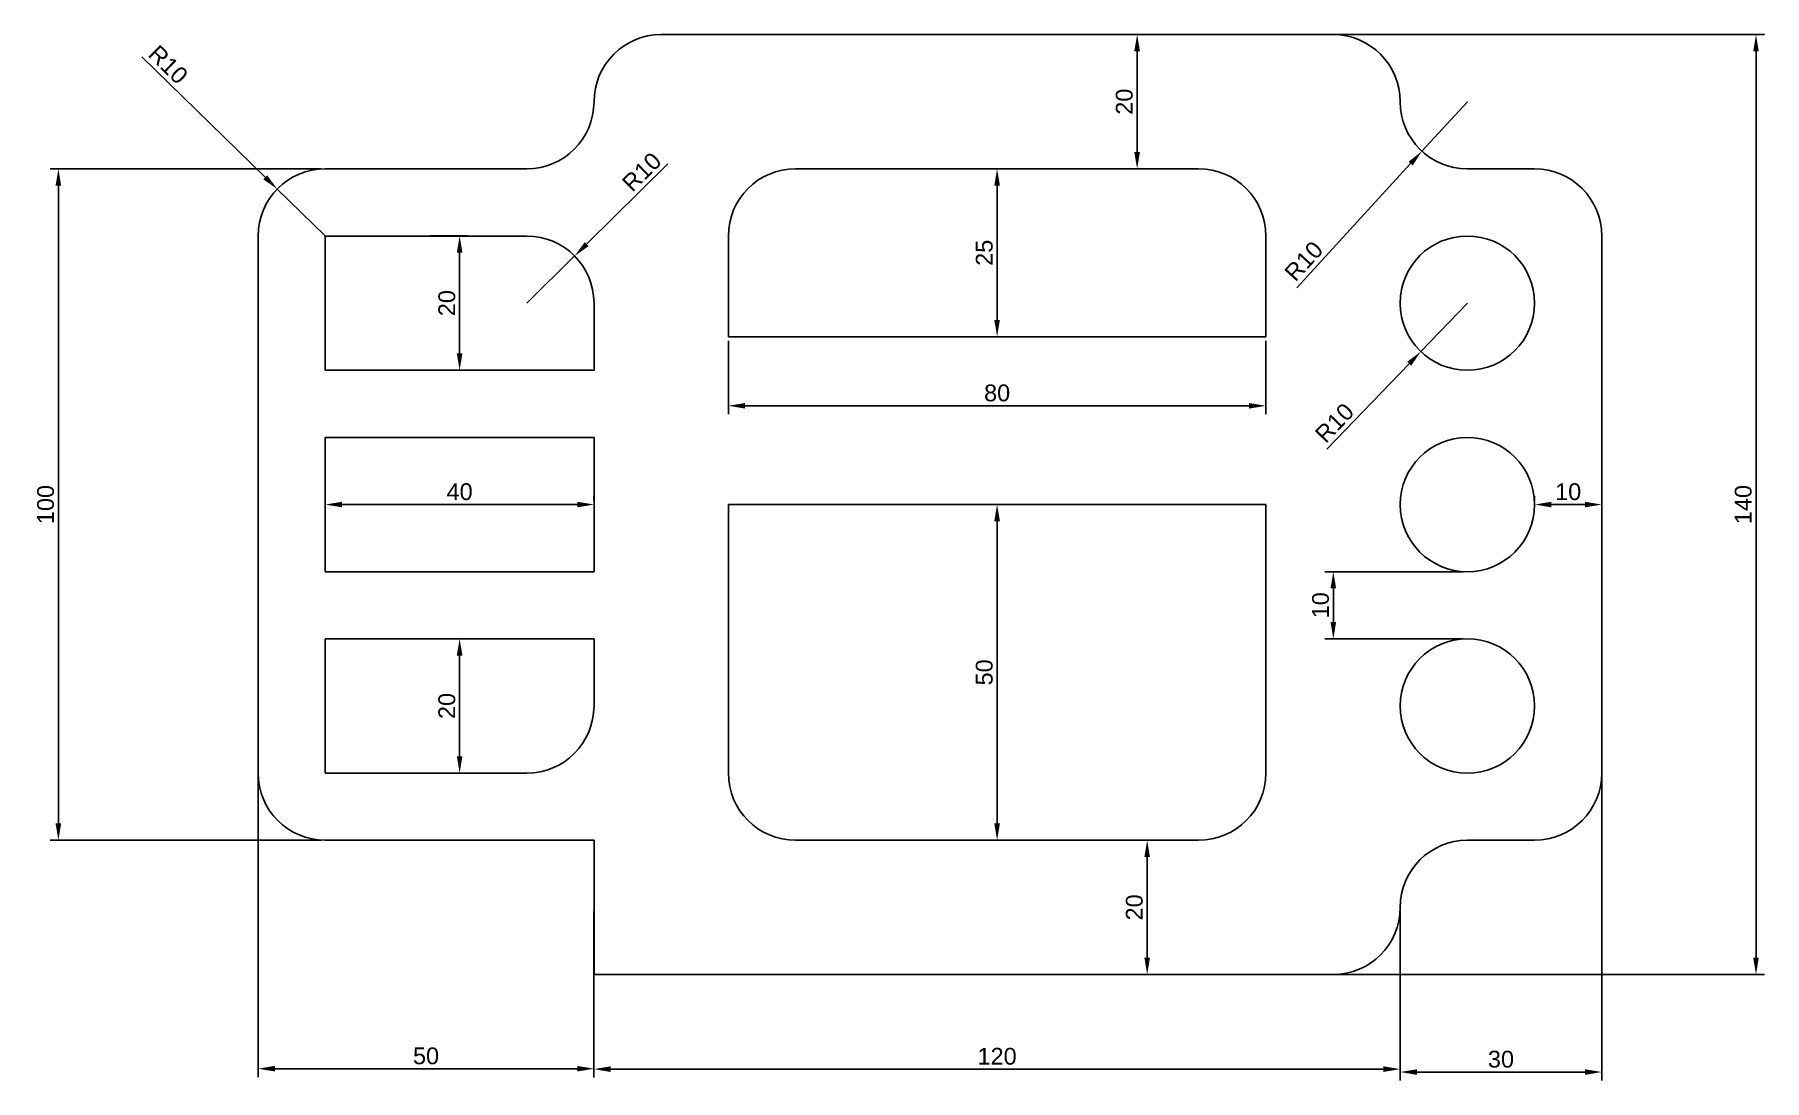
# Model space of a CAD drawing. Header units: millimetres. Extents: x 1717 to 3871, y 685 to 1491.
# Drawn here: x 1717.1 to 1974.6, y 684.7 to 840.4 of the extents above; entities outside this region: 1.
import ezdxf

# ---------------------------------------------------------------- set-up
doc = ezdxf.new("R2010")
doc.units = ezdxf.units.MM
doc.layers.add('dim', color=92, linetype='Continuous')
doc.styles.get("Standard").update_dxf_attribs({"font": 'arial.ttf'})
doc.dimstyles.new('ISO-25', dxfattribs={"dimtxt": 2.5, "dimasz": 2.5, "dimexe": 1.25, "dimexo": 0.625, "dimtad": 1, "dimtxsty": 'Standard', "dimcen": 2.5, "dimadec": 0, "dimazin": 0, "dimtfac": 1, "dimtmove": 0, "dimatfit": 3, "dimfxl": 1, "dimarcsym": 0})

# ---------------------------------------------------------------- blocks, each defined once
blk = doc.blocks.new('*D1')
at = {"layer": 'Defpoints', "color": 0, "transparency": 16777216}
for p in [(1800.38, 710.44), (1920.38, 710.44), (1920.38, 686.35)]:
    blk.add_point(p, dxfattribs=at)
at = {"layer": 'dim', "color": 0, "lineweight": -2, "transparency": 16777216}
for p, q in [((1800.38, 709.81), (1800.38, 685.1)), ((1920.38, 709.81), (1920.38, 685.1)), ((1802.88, 686.35), (1917.88, 686.35))]:
    blk.add_line(p, q, dxfattribs=at)
at = {"layer": 'dim', "color": 0, "transparency": 16777216}
for points in [[(1802.88, 686.77), (1802.88, 685.93), (1800.38, 686.35)], [(1917.88, 686.77), (1917.88, 685.93), (1920.38, 686.35)]]:
    blk.add_solid(points, dxfattribs=at)
at = {"layer": 'dim', "color": 0, "transparency": 16777216, "insert": (1860.38, 688.25), "char_height": 2.5, "attachment_point": 5}
blk.add_mtext('120', dxfattribs=at)
blk = doc.blocks.new('*D2')
at = {"layer": 'Defpoints', "color": 0, "transparency": 16777216}
for p in [(1760.38, 820.44), (1720.66, 720.44), (1760.38, 720.44)]:
    blk.add_point(p, dxfattribs=at)
at = {"layer": 'dim', "color": 0, "lineweight": -2, "transparency": 16777216}
for p, q in [((1759.76, 820.44), (1719.41, 820.44)), ((1720.66, 817.94), (1720.66, 722.94)), ((1759.76, 720.44), (1719.41, 720.44))]:
    blk.add_line(p, q, dxfattribs=at)
at = {"layer": 'dim', "color": 0, "transparency": 16777216}
for points in [[(1720.24, 817.94), (1721.07, 817.94), (1720.66, 820.44)], [(1720.24, 722.94), (1721.07, 722.94), (1720.66, 720.44)]]:
    blk.add_solid(points, dxfattribs=at)
at = {"layer": 'dim', "color": 0, "transparency": 16777216, "insert": (1718.76, 770.44), "char_height": 2.5, "attachment_point": 5, "rotation": 90}
blk.add_mtext('100', dxfattribs=at)
blk = doc.blocks.new('*D3')
at = {"layer": 'Defpoints', "color": 0, "transparency": 16777216}
for p in [(1881.22, 840.44), (1881.71, 840.44), (1881.71, 820.44)]:
    blk.add_point(p, dxfattribs=at)
at = {"layer": 'dim', "color": 0, "lineweight": -2, "transparency": 16777216}
for p, q in [((1881.09, 840.44), (1879.97, 840.44)), ((1881.22, 822.94), (1881.22, 837.94)), ((1881.09, 820.44), (1879.97, 820.44))]:
    blk.add_line(p, q, dxfattribs=at)
at = {"layer": 'dim', "color": 0, "transparency": 16777216}
for points in [[(1880.8, 837.94), (1881.64, 837.94), (1881.22, 840.44)], [(1880.8, 822.94), (1881.64, 822.94), (1881.22, 820.44)]]:
    blk.add_solid(points, dxfattribs=at)
at = {"layer": 'dim', "color": 0, "transparency": 16777216, "insert": (1879.32, 830.44), "char_height": 2.5, "attachment_point": 5, "rotation": 90}
blk.add_mtext('20', dxfattribs=at)
blk = doc.blocks.new('*D4')
at = {"layer": 'Defpoints', "color": 0, "transparency": 16777216}
for p in [(1860.38, 820.44), (1860.38, 795.44), (1860.38, 795.44)]:
    blk.add_point(p, dxfattribs=at)
at = {"layer": 'dim', "color": 0, "lineweight": -2, "transparency": 16777216}
for p, q in [((1861.01, 820.44), (1861.63, 820.44)), ((1860.38, 817.94), (1860.38, 797.94)), ((1861.01, 795.44), (1861.63, 795.44))]:
    blk.add_line(p, q, dxfattribs=at)
at = {"layer": 'dim', "color": 0, "transparency": 16777216}
for points in [[(1859.96, 817.94), (1860.8, 817.94), (1860.38, 820.44)], [(1859.96, 797.94), (1860.8, 797.94), (1860.38, 795.44)]]:
    blk.add_solid(points, dxfattribs=at)
at = {"layer": 'dim', "color": 0, "transparency": 16777216, "insert": (1858.48, 807.94), "char_height": 2.5, "attachment_point": 5, "rotation": 90}
blk.add_mtext('25', dxfattribs=at)
blk = doc.blocks.new('*D5')
at = {"layer": 'Defpoints', "color": 0, "transparency": 16777216}
for p in [(1820.38, 795.44), (1900.38, 795.44), (1900.38, 785.15)]:
    blk.add_point(p, dxfattribs=at)
at = {"layer": 'dim', "color": 0, "lineweight": -2, "transparency": 16777216}
for p, q in [((1820.38, 794.81), (1820.38, 783.9)), ((1900.38, 794.81), (1900.38, 783.9)), ((1822.88, 785.15), (1897.88, 785.15))]:
    blk.add_line(p, q, dxfattribs=at)
at = {"layer": 'dim', "color": 0, "transparency": 16777216}
for points in [[(1822.88, 785.56), (1822.88, 784.73), (1820.38, 785.15)], [(1897.88, 785.56), (1897.88, 784.73), (1900.38, 785.15)]]:
    blk.add_solid(points, dxfattribs=at)
at = {"layer": 'dim', "color": 0, "transparency": 16777216, "insert": (1860.38, 787.05), "char_height": 2.5, "attachment_point": 5}
blk.add_mtext('80', dxfattribs=at)
blk = doc.blocks.new('*D6')
at = {"layer": 'Defpoints', "color": 0, "transparency": 16777216}
for p in [(1860.38, 770.44), (1860.38, 720.44), (1860.38, 720.44)]:
    blk.add_point(p, dxfattribs=at)
at = {"layer": 'dim', "color": 0, "lineweight": -2, "transparency": 16777216}
for p, q in [((1861.01, 770.44), (1861.63, 770.44)), ((1860.38, 767.94), (1860.38, 722.94)), ((1861.01, 720.44), (1861.63, 720.44))]:
    blk.add_line(p, q, dxfattribs=at)
at = {"layer": 'dim', "color": 0, "transparency": 16777216}
for points in [[(1859.96, 767.94), (1860.8, 767.94), (1860.38, 770.44)], [(1859.96, 722.94), (1860.8, 722.94), (1860.38, 720.44)]]:
    blk.add_solid(points, dxfattribs=at)
at = {"layer": 'dim', "color": 0, "transparency": 16777216, "insert": (1858.48, 745.44), "char_height": 2.5, "attachment_point": 5, "rotation": 90}
blk.add_mtext('50', dxfattribs=at)
blk = doc.blocks.new('*D7')
at = {"layer": 'Defpoints', "color": 0, "transparency": 16777216}
for p in [(1760.38, 770.44), (1800.38, 770.44), (1800.38, 770.44)]:
    blk.add_point(p, dxfattribs=at)
at = {"layer": 'dim', "color": 0, "lineweight": -2, "transparency": 16777216}
for p, q in [((1760.38, 771.06), (1760.38, 771.69)), ((1762.88, 770.44), (1797.88, 770.44)), ((1800.38, 771.06), (1800.38, 771.69))]:
    blk.add_line(p, q, dxfattribs=at)
at = {"layer": 'dim', "color": 0, "transparency": 16777216}
for points in [[(1762.88, 770.85), (1762.88, 770.02), (1760.38, 770.44)], [(1797.88, 770.85), (1797.88, 770.02), (1800.38, 770.44)]]:
    blk.add_solid(points, dxfattribs=at)
at = {"layer": 'dim', "color": 0, "transparency": 16777216, "insert": (1780.38, 772.34), "char_height": 2.5, "attachment_point": 5}
blk.add_mtext('40', dxfattribs=at)
blk = doc.blocks.new('*D8')
at = {"layer": 'Defpoints', "color": 0, "transparency": 16777216}
for p in [(1775.38, 750.44), (1780.38, 750.44), (1775.38, 730.44)]:
    blk.add_point(p, dxfattribs=at)
at = {"layer": 'dim', "color": 0, "lineweight": -2, "transparency": 16777216}
for p, q in [((1776.01, 750.44), (1781.63, 750.44)), ((1780.38, 732.94), (1780.38, 747.94)), ((1776.01, 730.44), (1781.63, 730.44))]:
    blk.add_line(p, q, dxfattribs=at)
at = {"layer": 'dim', "color": 0, "transparency": 16777216}
for points in [[(1779.96, 747.94), (1780.8, 747.94), (1780.38, 750.44)], [(1779.96, 732.94), (1780.8, 732.94), (1780.38, 730.44)]]:
    blk.add_solid(points, dxfattribs=at)
at = {"layer": 'dim', "color": 0, "transparency": 16777216, "insert": (1778.48, 740.44), "char_height": 2.5, "attachment_point": 5, "rotation": 90}
blk.add_mtext('20', dxfattribs=at)
blk = doc.blocks.new('*D9')
at = {"layer": 'Defpoints', "color": 0, "transparency": 16777216}
for p in [(1775.38, 810.44), (1775.38, 790.44), (1780.38, 790.44)]:
    blk.add_point(p, dxfattribs=at)
at = {"layer": 'dim', "color": 0, "lineweight": -2, "transparency": 16777216}
for p, q in [((1776.01, 810.44), (1781.63, 810.44)), ((1780.38, 807.94), (1780.38, 792.94)), ((1776.01, 790.44), (1781.63, 790.44))]:
    blk.add_line(p, q, dxfattribs=at)
at = {"layer": 'dim', "color": 0, "transparency": 16777216}
for points in [[(1779.96, 807.94), (1780.8, 807.94), (1780.38, 810.44)], [(1779.96, 792.94), (1780.8, 792.94), (1780.38, 790.44)]]:
    blk.add_solid(points, dxfattribs=at)
at = {"layer": 'dim', "color": 0, "transparency": 16777216, "insert": (1778.48, 800.44), "char_height": 2.5, "attachment_point": 5, "rotation": 90}
blk.add_mtext('20', dxfattribs=at)
blk = doc.blocks.new('*D10')
at = {"layer": 'Defpoints', "color": 0, "transparency": 16777216}
for p in [(1920.38, 710.44), (1950.38, 710.44), (1950.38, 685.92)]:
    blk.add_point(p, dxfattribs=at)
at = {"layer": 'dim', "color": 0, "lineweight": -2, "transparency": 16777216}
for p, q in [((1920.38, 709.81), (1920.38, 684.67)), ((1950.38, 709.81), (1950.38, 684.67)), ((1922.88, 685.92), (1947.88, 685.92))]:
    blk.add_line(p, q, dxfattribs=at)
at = {"layer": 'dim', "color": 0, "transparency": 16777216}
for points in [[(1922.88, 686.33), (1922.88, 685.5), (1920.38, 685.92)], [(1947.88, 686.33), (1947.88, 685.5), (1950.38, 685.92)]]:
    blk.add_solid(points, dxfattribs=at)
at = {"layer": 'dim', "color": 0, "transparency": 16777216, "insert": (1935.38, 687.82), "char_height": 2.5, "attachment_point": 5}
blk.add_mtext('30', dxfattribs=at)
blk = doc.blocks.new('*D11')
at = {"layer": 'Defpoints', "color": 0, "transparency": 16777216}
for p in [(1750.38, 700.44), (1800.38, 700.44), (1750.38, 686.41)]:
    blk.add_point(p, dxfattribs=at)
at = {"layer": 'dim', "color": 0, "lineweight": -2, "transparency": 16777216}
for p, q in [((1750.38, 699.81), (1750.38, 685.16)), ((1800.38, 699.81), (1800.38, 685.16)), ((1797.88, 686.41), (1752.88, 686.41))]:
    blk.add_line(p, q, dxfattribs=at)
at = {"layer": 'dim', "color": 0, "transparency": 16777216}
for points in [[(1752.88, 686.83), (1752.88, 686), (1750.38, 686.41)], [(1797.88, 686.83), (1797.88, 686), (1800.38, 686.41)]]:
    blk.add_solid(points, dxfattribs=at)
at = {"layer": 'dim', "color": 0, "transparency": 16777216, "insert": (1775.38, 688.31), "char_height": 2.5, "attachment_point": 5}
blk.add_mtext('50', dxfattribs=at)
blk = doc.blocks.new('*D12')
at = {"layer": 'Defpoints', "color": 0, "transparency": 16777216}
for p in [(1930.38, 800.44), (1923.45, 793.22)]:
    blk.add_point(p, dxfattribs=at)
at = {"layer": 'dim', "color": 0, "lineweight": -2, "transparency": 16777216}
for p, q in [((1930.38, 800.44), (1923.45, 793.22)), ((1909.48, 778.68), (1921.72, 791.42))]:
    blk.add_line(p, q, dxfattribs=at)
at = {"layer": 'dim', "color": 0, "transparency": 16777216}
blk.add_solid([(1921.42, 791.71), (1922.02, 791.13), (1923.45, 793.22)], dxfattribs=at)
at = {"layer": 'dim', "color": 0, "transparency": 16777216, "insert": (1910.61, 782.6), "char_height": 2.5, "attachment_point": 5, "rotation": 46.159}
blk.add_mtext('R10', dxfattribs=at)
blk = doc.blocks.new('*D13')
at = {"layer": 'Defpoints', "color": 0, "transparency": 16777216}
for p in [(1930.38, 830.44), (1923.62, 823.07)]:
    blk.add_point(p, dxfattribs=at)
at = {"layer": 'dim', "color": 0, "lineweight": -2, "transparency": 16777216}
for p, q in [((1930.38, 830.44), (1923.62, 823.07)), ((1904.99, 802.74), (1921.93, 821.22))]:
    blk.add_line(p, q, dxfattribs=at)
at = {"layer": 'dim', "color": 0, "transparency": 16777216}
blk.add_solid([(1921.63, 821.5), (1922.24, 820.94), (1923.62, 823.07)], dxfattribs=at)
at = {"layer": 'dim', "color": 0, "transparency": 16777216, "insert": (1906.03, 806.69), "char_height": 2.5, "attachment_point": 5, "rotation": 47.4861}
blk.add_mtext('R10', dxfattribs=at)
blk = doc.blocks.new('*D14')
at = {"layer": 'Defpoints', "color": 0, "transparency": 16777216}
for p in [(1797.5, 807.46), (1790.38, 800.44)]:
    blk.add_point(p, dxfattribs=at)
at = {"layer": 'dim', "color": 0, "lineweight": -2, "transparency": 16777216}
for p, q in [((1811.39, 821.16), (1799.28, 809.22)), ((1790.38, 800.44), (1797.5, 807.46))]:
    blk.add_line(p, q, dxfattribs=at)
at = {"layer": 'dim', "color": 0, "transparency": 16777216}
blk.add_solid([(1798.99, 809.51), (1799.57, 808.92), (1797.5, 807.46)], dxfattribs=at)
at = {"layer": 'dim', "color": 0, "transparency": 16777216, "insert": (1807.49, 819.98), "char_height": 2.5, "attachment_point": 5, "rotation": 44.6125}
blk.add_mtext('R10', dxfattribs=at)
blk = doc.blocks.new('*D15')
at = {"layer": 'Defpoints', "color": 0, "transparency": 16777216}
for p in [(1753.23, 817.43), (1760.38, 810.44)]:
    blk.add_point(p, dxfattribs=at)
at = {"layer": 'dim', "color": 0, "lineweight": -2, "transparency": 16777216}
for p, q in [((1733.1, 837.12), (1751.44, 819.18)), ((1760.38, 810.44), (1753.23, 817.43))]:
    blk.add_line(p, q, dxfattribs=at)
at = {"layer": 'dim', "color": 0, "transparency": 16777216}
blk.add_solid([(1751.74, 819.47), (1751.15, 818.88), (1753.23, 817.43)], dxfattribs=at)
at = {"layer": 'dim', "color": 0, "transparency": 16777216, "insert": (1737, 835.96), "char_height": 2.5, "attachment_point": 5, "rotation": 315.637}
blk.add_mtext('R10', dxfattribs=at)
blk = doc.blocks.new('*D16')
at = {"layer": 'Defpoints', "color": 0, "transparency": 16777216}
for p in [(1940.38, 770.44), (1950.38, 770.44), (1950.38, 770.44)]:
    blk.add_point(p, dxfattribs=at)
at = {"layer": 'dim', "color": 0, "lineweight": -2, "transparency": 16777216}
for p, q in [((1940.38, 771.06), (1940.38, 771.69)), ((1942.88, 770.44), (1947.88, 770.44)), ((1950.38, 771.06), (1950.38, 771.69))]:
    blk.add_line(p, q, dxfattribs=at)
at = {"layer": 'dim', "color": 0, "transparency": 16777216}
for points in [[(1942.88, 770.85), (1942.88, 770.02), (1940.38, 770.44)], [(1947.88, 770.85), (1947.88, 770.02), (1950.38, 770.44)]]:
    blk.add_solid(points, dxfattribs=at)
at = {"layer": 'dim', "color": 0, "transparency": 16777216, "insert": (1945.38, 772.34), "char_height": 2.5, "attachment_point": 5}
blk.add_mtext('10', dxfattribs=at)
blk = doc.blocks.new('*D17')
at = {"layer": 'Defpoints', "color": 0, "transparency": 16777216}
for p in [(1900.19, 840.44), (1900.19, 700.44), (1973.34, 700.44)]:
    blk.add_point(p, dxfattribs=at)
at = {"layer": 'dim', "color": 0, "lineweight": -2, "transparency": 16777216}
for p, q in [((1900.82, 840.44), (1974.59, 840.44)), ((1973.34, 837.94), (1973.34, 702.94)), ((1900.82, 700.44), (1974.59, 700.44))]:
    blk.add_line(p, q, dxfattribs=at)
at = {"layer": 'dim', "color": 0, "transparency": 16777216}
for points in [[(1972.92, 837.94), (1973.75, 837.94), (1973.34, 840.44)], [(1972.92, 702.94), (1973.75, 702.94), (1973.34, 700.44)]]:
    blk.add_solid(points, dxfattribs=at)
at = {"layer": 'dim', "color": 0, "transparency": 16777216, "insert": (1971.44, 770.44), "char_height": 2.5, "attachment_point": 5, "rotation": 90}
blk.add_mtext('140', dxfattribs=at)
blk = doc.blocks.new('*D18')
at = {"layer": 'Defpoints', "color": 0, "transparency": 16777216}
for p in [(1910.43, 760.44), (1930.38, 760.44), (1930.38, 750.44)]:
    blk.add_point(p, dxfattribs=at)
at = {"layer": 'dim', "color": 0, "lineweight": -2, "transparency": 16777216}
for p, q in [((1929.76, 760.44), (1909.18, 760.44)), ((1910.43, 752.94), (1910.43, 757.94)), ((1929.76, 750.44), (1909.18, 750.44))]:
    blk.add_line(p, q, dxfattribs=at)
at = {"layer": 'dim', "color": 0, "transparency": 16777216}
for points in [[(1910.01, 757.94), (1910.84, 757.94), (1910.43, 760.44)], [(1910.01, 752.94), (1910.84, 752.94), (1910.43, 750.44)]]:
    blk.add_solid(points, dxfattribs=at)
at = {"layer": 'dim', "color": 0, "transparency": 16777216, "insert": (1908.53, 755.44), "char_height": 2.5, "attachment_point": 5, "rotation": 90}
blk.add_mtext('10', dxfattribs=at)
blk = doc.blocks.new('*D19')
at = {"layer": 'Defpoints', "color": 0, "transparency": 16777216}
for p in [(1883.22, 720.44), (1882.72, 700.44), (1883.22, 700.44)]:
    blk.add_point(p, dxfattribs=at)
at = {"layer": 'dim', "color": 0, "lineweight": -2, "transparency": 16777216}
for p, q in [((1882.59, 720.44), (1881.47, 720.44)), ((1882.72, 717.94), (1882.72, 702.94)), ((1882.59, 700.44), (1881.47, 700.44))]:
    blk.add_line(p, q, dxfattribs=at)
at = {"layer": 'dim', "color": 0, "transparency": 16777216}
for points in [[(1882.3, 717.94), (1883.13, 717.94), (1882.72, 720.44)], [(1882.3, 702.94), (1883.13, 702.94), (1882.72, 700.44)]]:
    blk.add_solid(points, dxfattribs=at)
at = {"layer": 'dim', "color": 0, "transparency": 16777216, "insert": (1880.81, 710.44), "char_height": 2.5, "attachment_point": 5, "rotation": 90}
blk.add_mtext('20', dxfattribs=at)

msp = doc.modelspace()

# ---------------------------------------------------------------- linework, layer by layer
for p, q in [((1910.381, 840.436), (1810.381, 840.436)), ((1800.381, 830.436), (1800.381, 830.436)), ((1920.381, 830.436), (1920.381, 830.436)), ((1760.381, 820.436), (1790.381, 820.436)), ((1890.381, 820.436), (1830.381, 820.436)), ((1830.381, 820.436), (1890.381, 820.436)), ((1930.381, 820.436), (1940.381, 820.436)), ((1750.381, 730.436), (1750.381, 810.436)), ((1760.381, 810.436), (1790.381, 810.436)), ((1760.381, 790.436), (1760.381, 810.436)), ((1820.381, 795.436), (1820.381, 810.436)), ((1900.381, 810.436), (1900.381, 795.436)), ((1950.381, 730.436), (1950.381, 810.436)), ((1800.381, 800.436), (1800.381, 790.436)), ((1900.381, 795.436), (1820.381, 795.436)), ((1860.381, 795.436), (1820.381, 795.436)), ((1760.381, 790.436), (1800.381, 790.436)), ((1760.381, 780.436), (1800.381, 780.436)), ((1760.381, 760.436), (1760.381, 780.436)), ((1800.381, 780.436), (1800.381, 760.436)), ((1820.381, 770.436), (1900.381, 770.436)), ((1860.381, 770.436), (1820.381, 770.436)), ((1820.381, 770.436), (1820.381, 730.436)), ((1900.381, 730.436), (1900.381, 770.436)), ((1800.381, 760.436), (1760.381, 760.436)), ((1760.381, 730.436), (1760.381, 750.436)), ((1800.381, 750.436), (1760.381, 750.436)), ((1800.381, 750.436), (1800.381, 740.436)), ((1790.381, 730.436), (1760.381, 730.436)), ((1800.381, 720.436), (1760.381, 720.436)), ((1800.381, 720.436), (1800.381, 700.436)), ((1830.381, 720.436), (1890.381, 720.436)), ((1830.381, 720.436), (1890.381, 720.436)), ((1930.381, 720.436), (1940.381, 720.436)), ((1940.381, 720.436), (1930.381, 720.436)), ((1920.381, 710.436), (1920.381, 710.436)), ((1800.381, 700.436), (1910.381, 700.436))]:
    msp.add_line(p, q)
for centre in [(3860.761, 1480.873), (1930.381, 800.436), (1930.381, 770.436), (1930.381, 740.436)]:
    msp.add_circle(centre, 10)
for centre, start, end in [((1810.381, 830.436), 90, 180), ((1910.381, 830.436), 0, 90), ((1790.381, 830.436), 270, 0), ((1930.381, 830.436), 180, 270), ((1760.381, 810.436), 90, 180), ((1830.381, 810.436), 90, 180), ((1890.381, 810.436), 0, 90), ((1940.381, 810.436), 0, 90), ((1790.381, 800.436), 0, 90), ((1790.381, 740.436), 270, 0), ((1760.381, 730.436), 180, 270), ((1830.381, 730.436), 180, 270), ((1890.381, 730.436), 270, 0), ((1940.381, 730.436), 270, 0), ((1930.381, 710.436), 90, 180), ((1910.381, 710.436), 270, 0)]:
    msp.add_arc(centre, 10, start, end)
at = {"layer": 'dim'}
for p, q in [((1750.381, 692.487), (1750.381, 730.436)), ((1950.381, 697.24), (1950.381, 730.436))]:
    msp.add_line(p, q, dxfattribs=at)

# ---------------------------------------------------------------- dimensions: what is measured, and where the dimension line sits
for base, p1, p2, picture, middle in [((1881.22, 840.436), (1881.712, 820.436), (1881.712, 840.436), '*D3', (1879.318, 830.436)), ((1973.338, 700.436), (1900.192, 840.436), (1900.192, 700.436), '*D17', (1971.437, 770.436)), ((1720.658, 720.436), (1760.381, 820.436), (1760.381, 720.436), '*D2', (1718.757, 770.436)), ((1860.381, 795.436), (1860.381, 820.436), (1860.381, 795.436), '*D4', (1858.479, 807.936)), ((1780.381, 790.436), (1775.381, 810.436), (1775.381, 790.436), '*D9', (1778.479, 800.436)), ((1860.381, 720.436), (1860.381, 770.436), (1860.381, 720.436), '*D6', (1858.479, 745.436)), ((1910.427, 760.436), (1930.381, 750.436), (1930.381, 760.436), '*D18', (1908.526, 755.436)), ((1780.381, 750.436), (1775.381, 730.436), (1775.381, 750.436), '*D8', (1778.479, 740.436)), ((1882.716, 700.436), (1883.216, 720.436), (1883.216, 700.436), '*D19', (1880.815, 710.436))]:
    dim = msp.add_linear_dim(base=base, p1=p1, p2=p2, angle=90, dimstyle='ISO-25', dxfattribs=at)
    dim.commit()
    dim.dimension.update_dxf_attribs({"geometry": picture, "text_midpoint": middle})
for center, mpoint, picture, middle in [((1760.381, 810.436), (1753.231, 817.428), '*D15', (1735.675, 834.599)), ((1930.381, 830.436), (1923.623, 823.065), '*D13', (1907.431, 805.404)), ((1790.381, 800.436), (1797.499, 807.459), '*D14', (1808.821, 818.629)), ((1930.381, 800.436), (1923.454, 793.224), '*D12', (1911.983, 781.279))]:
    dim = msp.add_radius_dim(center=center, mpoint=mpoint, dimstyle='ISO-25', dxfattribs=at)
    dim.commit()
    dim.dimension.update_dxf_attribs({"geometry": picture, "text_midpoint": middle, "dimtype": 164})
for base, p1, p2, picture, middle in [((1900.381, 785.148), (1820.381, 795.436), (1900.381, 795.436), '*D5', (1860.381, 787.05)), ((1800.381, 770.436), (1760.381, 770.436), (1800.381, 770.436), '*D7', (1780.381, 772.338)), ((1950.381, 770.436), (1940.381, 770.436), (1950.381, 770.436), '*D16', (1945.381, 772.338)), ((1920.381, 686.349), (1800.381, 710.436), (1920.381, 710.436), '*D1', (1860.381, 688.25)), ((1950.381, 685.918), (1920.381, 710.436), (1950.381, 710.436), '*D10', (1935.381, 687.821)), ((1750.381, 686.413), (1800.381, 700.436), (1750.381, 700.436), '*D11', (1775.381, 688.315))]:
    dim = msp.add_linear_dim(base=base, p1=p1, p2=p2, dimstyle='ISO-25', dxfattribs=at)
    dim.commit()
    dim.dimension.update_dxf_attribs({"geometry": picture, "text_midpoint": middle})

doc.saveas('drawing.dxf')
